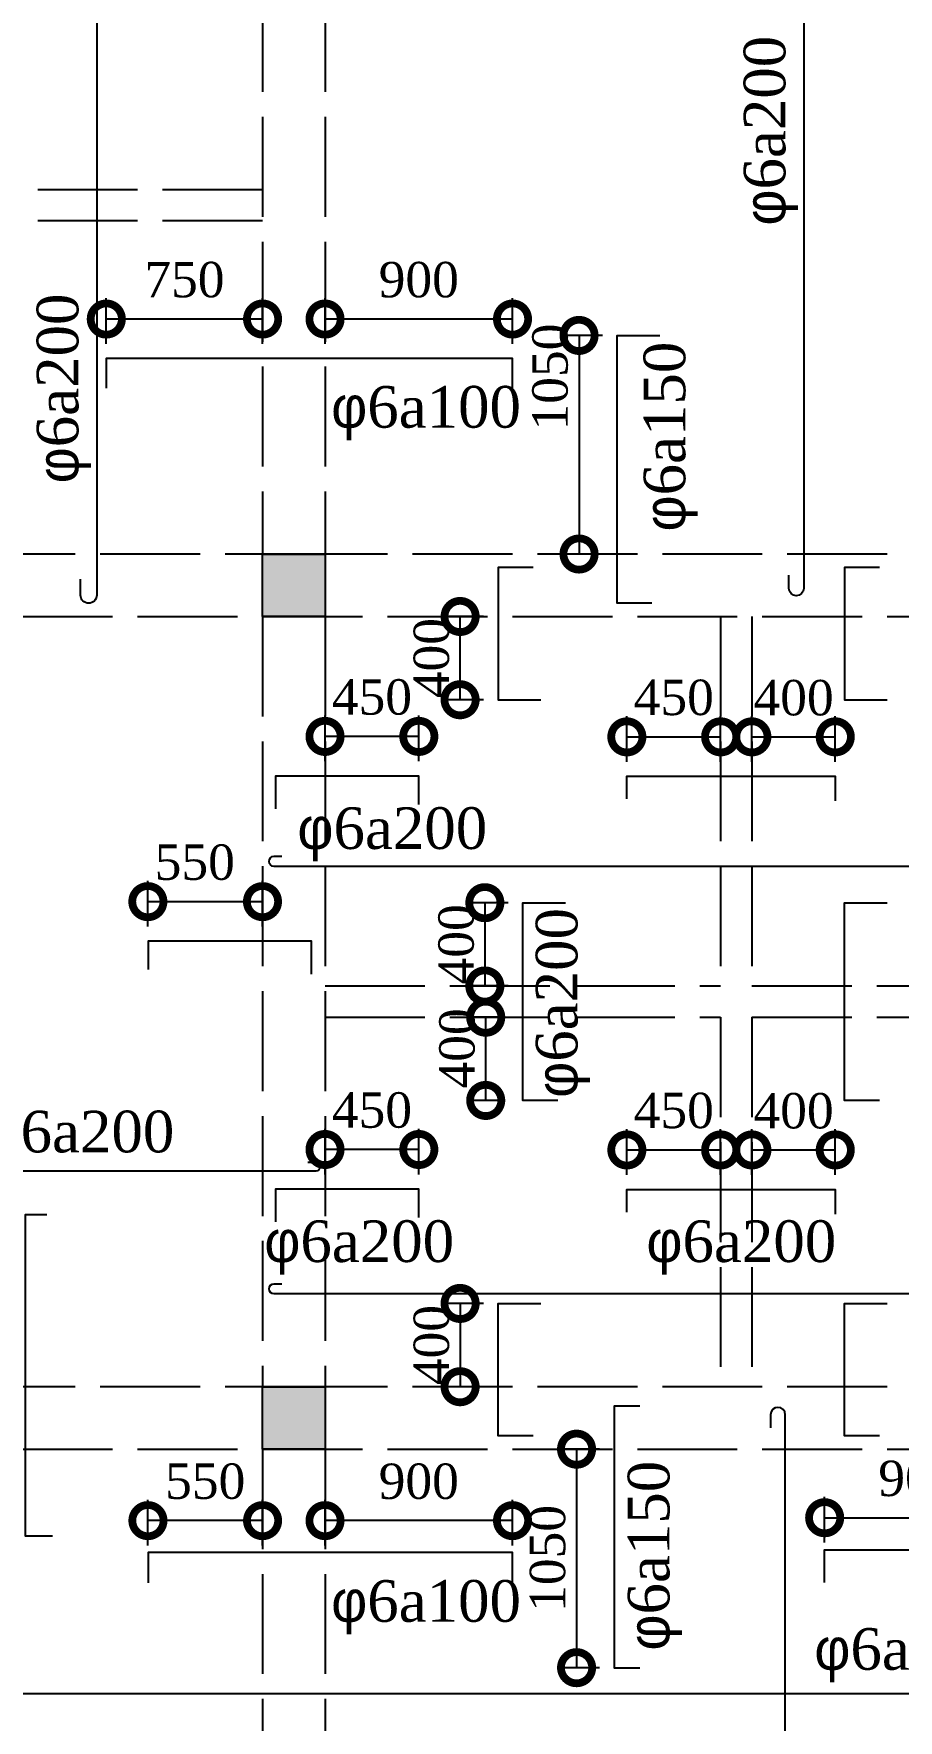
# Model space of a CAD drawing. Extents: x -105064 to -20964, y -943 to 58457.
# Drawn here: x -46295 to -42143, y 37930 to 46032 of the extents above; entities that cross this region are included whole.
import ezdxf

# ---------------------------------------------------------------- set-up
doc = ezdxf.new("R2010")
doc.units = 0
doc.header["$LTSCALE"] = 40
doc.linetypes.add('ACAD_ISO02W100', pattern=[15, 12, -3])
doc.layers.get('0').update_dxf_attribs({"linetype": 'CONTINUOUS'})
doc.layers.get('DEFPOINTS').update_dxf_attribs({"linetype": 'CONTINUOUS'})
for name, color, linetype in [('COT', 3, 'CONTINUOUS'), ('KTHUOT', 6, 'CONTINUOUS'), ('MANH', 2, 'CONTINUOUS'), ('TEXT', 7, 'CONTINUOUS'), ('THEP', 1, 'CONTINUOUS')]:
    doc.layers.add(name, color=color, linetype=linetype)
doc.styles.add('VNI-HELVE', font='')
doc.styles.add('VNI-TIMES', font='')
doc.styles.get('VNI-HELVE').set_extended_font_data('VNI-Helve')
doc.styles.get('VNI-TIMES').set_extended_font_data('VNI-Times')
doc.dimstyles.new('D1', dxfattribs={"dimscale": 0, "dimtxt": 300, "dimasz": 250, "dimexe": 250, "dimexo": 0, "dimgap": 160, "dimtad": 1, "dimdec": 0, "dimdsep": 46, "dimtxsty": 'VNI-HELVE', "dimblk1": 'ARCHTICK', "dimblk2": 'ARCHTICK', "dimsah": 1, "dimcen": 2.5, "dimclrd": 6, "dimclre": 6, "dimclrt": 6, "dimadec": 0, "dimazin": 0, "dimtfac": 1, "dimtdec": 0, "dimtmove": 0, "dimatfit": 3, "dimldrblk": 'ARCHTICK', "dimfxl": 1, "dimtolj": 1, "dimtzin": 0, "dimarcsym": 0})

# ---------------------------------------------------------------- blocks, each defined once
blk = doc.blocks.new('_DotSmall')
at = {"color": 0, "linetype": 'ByBlock', "const_width": 0.5}
blk.add_lwpolyline([(-0.0625, 0, 1), (0.0625, 0, 1)], format="xyb", close=True, dxfattribs=at)
blk = doc.blocks.new('*D127')
at = {"layer": 'DEFPOINTS', "color": 0, "linetype": 'Continuous', "transparency": 16777216}
for p in [(-45946.3, 44661.2), (-45946.3, 44471.6), (-45195.8, 44471.6)]:
    blk.add_point(p, dxfattribs=at)
at = {"layer": 'KTHUOT', "color": 9, "linetype": 'Continuous', "lineweight": -2, "transparency": 16777216}
for p, q in [((-45946.3, 44541.6), (-45946.3, 44761.2)), ((-45195.8, 44541.6), (-45195.8, 44761.2)), ((-45195.8, 44661.2), (-45946.3, 44661.2))]:
    blk.add_line(p, q, dxfattribs=at)
at = {"layer": 'KTHUOT', "color": 9, "linetype": 'Continuous', "lineweight": -2, "transparency": 16777216, "xscale": 300, "yscale": 300, "zscale": 300, "rotation": 180}
blk.add_blockref('_DotSmall', (-45946.3, 44661.2), dxfattribs=at)
at = {"layer": 'KTHUOT', "color": 9, "linetype": 'Continuous', "lineweight": -2, "transparency": 16777216, "xscale": 300, "yscale": 300, "zscale": 300}
blk.add_blockref('_DotSmall', (-45195.8, 44661.2), dxfattribs=at)
at = {"layer": 'KTHUOT', "color": 7, "linetype": 'Continuous', "transparency": 16777216, "insert": (-45571.1, 44849.6), "char_height": 170, "attachment_point": 5, "style": 'VNI-TIMES'}
blk.add_mtext('\\A1;750', dxfattribs=at)
blk = doc.blocks.new('_ARCHTICK')
at = {"color": 0, "linetype": 'ByBlock', "const_width": 0.15}
blk.add_lwpolyline([(-0.5, -0.5), (0.5, 0.5)], dxfattribs=at)
blk = doc.blocks.new('*D126')
at = {"layer": 'DEFPOINTS', "color": 0, "linetype": 'Continuous', "transparency": 16777216}
for p in [(-44895.8, 44661.2), (-44895.8, 44471.6), (-43995.4, 44471.6)]:
    blk.add_point(p, dxfattribs=at)
at = {"layer": 'KTHUOT', "color": 9, "linetype": 'Continuous', "lineweight": -2, "transparency": 16777216}
for p, q in [((-44895.8, 44541.6), (-44895.8, 44761.2)), ((-43995.4, 44541.6), (-43995.4, 44761.2)), ((-43995.4, 44661.2), (-44895.8, 44661.2))]:
    blk.add_line(p, q, dxfattribs=at)
at = {"layer": 'KTHUOT', "color": 9, "linetype": 'Continuous', "lineweight": -2, "transparency": 16777216, "xscale": 300, "yscale": 300, "zscale": 300, "rotation": 180}
blk.add_blockref('_DotSmall', (-44895.8, 44661.2), dxfattribs=at)
at = {"layer": 'KTHUOT', "color": 9, "linetype": 'Continuous', "lineweight": -2, "transparency": 16777216, "xscale": 300, "yscale": 300, "zscale": 300}
blk.add_blockref('_DotSmall', (-43995.4, 44661.2), dxfattribs=at)
at = {"layer": 'KTHUOT', "color": 7, "linetype": 'Continuous', "transparency": 16777216, "insert": (-44445.6, 44849.3), "char_height": 170, "attachment_point": 5, "style": 'VNI-TIMES'}
blk.add_mtext('\\A1;900', dxfattribs=at)
blk = doc.blocks.new('*D169')
at = {"layer": 'DEFPOINTS', "color": 0, "linetype": 'Continuous', "transparency": 16777216}
for p in [(-42445.4, 40669.8), (-42845.8, 40480.1), (-42445.4, 40480.1)]:
    blk.add_point(p, dxfattribs=at)
at = {"layer": 'KTHUOT', "color": 9, "linetype": 'Continuous', "lineweight": -2, "transparency": 16777216}
for p, q in [((-42845.8, 40550.1), (-42845.8, 40769.8)), ((-42445.4, 40550.1), (-42445.4, 40769.8)), ((-42845.8, 40669.8), (-42445.4, 40669.8))]:
    blk.add_line(p, q, dxfattribs=at)
at = {"layer": 'KTHUOT', "color": 9, "linetype": 'Continuous', "lineweight": -2, "transparency": 16777216, "xscale": 300, "yscale": 300, "zscale": 300, "rotation": 180}
blk.add_blockref('_DotSmall', (-42845.8, 40669.8), dxfattribs=at)
at = {"layer": 'KTHUOT', "color": 9, "linetype": 'Continuous', "lineweight": -2, "transparency": 16777216, "xscale": 300, "yscale": 300, "zscale": 300}
blk.add_blockref('_DotSmall', (-42445.4, 40669.8), dxfattribs=at)
at = {"layer": 'KTHUOT', "color": 7, "linetype": 'Continuous', "transparency": 16777216, "insert": (-42645.6, 40856.8), "char_height": 170, "attachment_point": 5, "style": 'VNI-TIMES'}
blk.add_mtext('\\A1;400', dxfattribs=at)
blk = doc.blocks.new('*D170')
at = {"layer": 'DEFPOINTS', "color": 0, "linetype": 'Continuous', "transparency": 16777216}
for p in [(-42995.8, 40669.8), (-43446.3, 40480.1), (-42995.8, 40480.1)]:
    blk.add_point(p, dxfattribs=at)
at = {"layer": 'KTHUOT', "color": 9, "linetype": 'Continuous', "lineweight": -2, "transparency": 16777216}
for p, q in [((-43446.3, 40550.1), (-43446.3, 40769.8)), ((-42995.8, 40550.1), (-42995.8, 40769.8)), ((-43446.3, 40669.8), (-42995.8, 40669.8))]:
    blk.add_line(p, q, dxfattribs=at)
at = {"layer": 'KTHUOT', "color": 9, "linetype": 'Continuous', "lineweight": -2, "transparency": 16777216, "xscale": 300, "yscale": 300, "zscale": 300, "rotation": 180}
blk.add_blockref('_DotSmall', (-43446.3, 40669.8), dxfattribs=at)
at = {"layer": 'KTHUOT', "color": 9, "linetype": 'Continuous', "lineweight": -2, "transparency": 16777216, "xscale": 300, "yscale": 300, "zscale": 300}
blk.add_blockref('_DotSmall', (-42995.8, 40669.8), dxfattribs=at)
at = {"layer": 'KTHUOT', "color": 7, "linetype": 'Continuous', "transparency": 16777216, "insert": (-43221.1, 40858.2), "char_height": 170, "attachment_point": 5, "style": 'VNI-TIMES'}
blk.add_mtext('\\A1;450', dxfattribs=at)
blk = doc.blocks.new('*D168')
at = {"layer": 'DEFPOINTS', "color": 0, "linetype": 'Continuous', "transparency": 16777216}
for p in [(-44895.8, 40671.9), (-44895.8, 40482.3), (-44445.4, 40482.3)]:
    blk.add_point(p, dxfattribs=at)
at = {"layer": 'KTHUOT', "color": 9, "linetype": 'Continuous', "lineweight": -2, "transparency": 16777216}
for p, q in [((-44895.8, 40552.3), (-44895.8, 40771.9)), ((-44445.4, 40552.3), (-44445.4, 40771.9)), ((-44445.4, 40671.9), (-44895.8, 40671.9))]:
    blk.add_line(p, q, dxfattribs=at)
at = {"layer": 'KTHUOT', "color": 9, "linetype": 'Continuous', "lineweight": -2, "transparency": 16777216, "xscale": 300, "yscale": 300, "zscale": 300, "rotation": 180}
blk.add_blockref('_DotSmall', (-44895.8, 40671.9), dxfattribs=at)
at = {"layer": 'KTHUOT', "color": 9, "linetype": 'Continuous', "lineweight": -2, "transparency": 16777216, "xscale": 300, "yscale": 300, "zscale": 300}
blk.add_blockref('_DotSmall', (-44445.4, 40671.9), dxfattribs=at)
at = {"layer": 'KTHUOT', "color": 7, "linetype": 'Continuous', "transparency": 16777216, "insert": (-44670.6, 40860.3), "char_height": 170, "attachment_point": 5, "style": 'VNI-TIMES'}
blk.add_mtext('\\A1;450', dxfattribs=at)
blk = doc.blocks.new('*D160')
at = {"layer": 'DEFPOINTS', "color": 0, "linetype": 'Continuous', "transparency": 16777216}
for p in [(-44895.8, 42656.2), (-44895.8, 42466.6), (-44445.4, 42466.6)]:
    blk.add_point(p, dxfattribs=at)
at = {"layer": 'KTHUOT', "color": 9, "linetype": 'Continuous', "lineweight": -2, "transparency": 16777216}
for p, q in [((-44895.8, 42536.6), (-44895.8, 42756.2)), ((-44445.4, 42536.6), (-44445.4, 42756.2)), ((-44445.4, 42656.2), (-44895.8, 42656.2))]:
    blk.add_line(p, q, dxfattribs=at)
at = {"layer": 'KTHUOT', "color": 9, "linetype": 'Continuous', "lineweight": -2, "transparency": 16777216, "xscale": 300, "yscale": 300, "zscale": 300, "rotation": 180}
blk.add_blockref('_DotSmall', (-44895.8, 42656.2), dxfattribs=at)
at = {"layer": 'KTHUOT', "color": 9, "linetype": 'Continuous', "lineweight": -2, "transparency": 16777216, "xscale": 300, "yscale": 300, "zscale": 300}
blk.add_blockref('_DotSmall', (-44445.4, 42656.2), dxfattribs=at)
at = {"layer": 'KTHUOT', "color": 7, "linetype": 'Continuous', "transparency": 16777216, "insert": (-44670.6, 42844.6), "char_height": 170, "attachment_point": 5, "style": 'VNI-TIMES'}
blk.add_mtext('\\A1;450', dxfattribs=at)
blk = doc.blocks.new('*D161')
at = {"layer": 'DEFPOINTS', "color": 0, "linetype": 'Continuous', "transparency": 16777216}
for p in [(-42445.4, 42654.1), (-42845.8, 42464.5), (-42445.4, 42464.5)]:
    blk.add_point(p, dxfattribs=at)
at = {"layer": 'KTHUOT', "color": 9, "linetype": 'Continuous', "lineweight": -2, "transparency": 16777216}
for p, q in [((-42845.8, 42534.5), (-42845.8, 42754.1)), ((-42445.4, 42534.5), (-42445.4, 42754.1)), ((-42845.8, 42654.1), (-42445.4, 42654.1))]:
    blk.add_line(p, q, dxfattribs=at)
at = {"layer": 'KTHUOT', "color": 9, "linetype": 'Continuous', "lineweight": -2, "transparency": 16777216, "xscale": 300, "yscale": 300, "zscale": 300, "rotation": 180}
blk.add_blockref('_DotSmall', (-42845.8, 42654.1), dxfattribs=at)
at = {"layer": 'KTHUOT', "color": 9, "linetype": 'Continuous', "lineweight": -2, "transparency": 16777216, "xscale": 300, "yscale": 300, "zscale": 300}
blk.add_blockref('_DotSmall', (-42445.4, 42654.1), dxfattribs=at)
at = {"layer": 'KTHUOT', "color": 7, "linetype": 'Continuous', "transparency": 16777216, "insert": (-42645.6, 42841.1), "char_height": 170, "attachment_point": 5, "style": 'VNI-TIMES'}
blk.add_mtext('\\A1;400', dxfattribs=at)
blk = doc.blocks.new('*D162')
at = {"layer": 'DEFPOINTS', "color": 0, "linetype": 'Continuous', "transparency": 16777216}
for p in [(-42995.8, 42654.1), (-43446.3, 42464.5), (-42995.8, 42464.5)]:
    blk.add_point(p, dxfattribs=at)
at = {"layer": 'KTHUOT', "color": 9, "linetype": 'Continuous', "lineweight": -2, "transparency": 16777216}
for p, q in [((-43446.3, 42534.5), (-43446.3, 42754.1)), ((-42995.8, 42534.5), (-42995.8, 42754.1)), ((-43446.3, 42654.1), (-42995.8, 42654.1))]:
    blk.add_line(p, q, dxfattribs=at)
at = {"layer": 'KTHUOT', "color": 9, "linetype": 'Continuous', "lineweight": -2, "transparency": 16777216, "xscale": 300, "yscale": 300, "zscale": 300, "rotation": 180}
blk.add_blockref('_DotSmall', (-43446.3, 42654.1), dxfattribs=at)
at = {"layer": 'KTHUOT', "color": 9, "linetype": 'Continuous', "lineweight": -2, "transparency": 16777216, "xscale": 300, "yscale": 300, "zscale": 300}
blk.add_blockref('_DotSmall', (-42995.8, 42654.1), dxfattribs=at)
at = {"layer": 'KTHUOT', "color": 7, "linetype": 'Continuous', "transparency": 16777216, "insert": (-43221.1, 42842.5), "char_height": 170, "attachment_point": 5, "style": 'VNI-TIMES'}
blk.add_mtext('\\A1;450', dxfattribs=at)
blk = doc.blocks.new('*D177')
at = {"layer": 'DEFPOINTS', "color": 0, "linetype": 'Continuous', "transparency": 16777216}
for p in [(-45196.2, 41862.6), (-45746.7, 41673), (-45196.2, 41673)]:
    blk.add_point(p, dxfattribs=at)
at = {"layer": 'KTHUOT', "color": 9, "linetype": 'Continuous', "lineweight": -2, "transparency": 16777216}
for p, q in [((-45746.7, 41743), (-45746.7, 41962.6)), ((-45196.2, 41743), (-45196.2, 41962.6)), ((-45746.7, 41862.6), (-45196.2, 41862.6))]:
    blk.add_line(p, q, dxfattribs=at)
at = {"layer": 'KTHUOT', "color": 9, "linetype": 'Continuous', "lineweight": -2, "transparency": 16777216, "xscale": 300, "yscale": 300, "zscale": 300, "rotation": 180}
blk.add_blockref('_DotSmall', (-45746.7, 41862.6), dxfattribs=at)
at = {"layer": 'KTHUOT', "color": 9, "linetype": 'Continuous', "lineweight": -2, "transparency": 16777216, "xscale": 300, "yscale": 300, "zscale": 300}
blk.add_blockref('_DotSmall', (-45196.2, 41862.6), dxfattribs=at)
at = {"layer": 'KTHUOT', "color": 7, "linetype": 'Continuous', "transparency": 16777216, "insert": (-45521.4, 42051), "char_height": 170, "attachment_point": 5, "style": 'VNI-TIMES'}
blk.add_mtext('\\A1;550', dxfattribs=at)
blk = doc.blocks.new('*D237')
at = {"layer": 'DEFPOINTS', "color": 0, "linetype": 'Continuous', "transparency": 16777216}
for p in [(-41595.8, 38903.1), (-42496.3, 38713.5), (-41595.8, 38713.5)]:
    blk.add_point(p, dxfattribs=at)
at = {"layer": 'KTHUOT', "color": 9, "linetype": 'Continuous', "lineweight": -2, "transparency": 16777216}
for p, q in [((-42496.3, 38783.5), (-42496.3, 39003.1)), ((-41595.8, 38783.5), (-41595.8, 39003.1)), ((-42496.3, 38903.1), (-41595.8, 38903.1))]:
    blk.add_line(p, q, dxfattribs=at)
at = {"layer": 'KTHUOT', "color": 9, "linetype": 'Continuous', "lineweight": -2, "transparency": 16777216, "xscale": 300, "yscale": 300, "zscale": 300, "rotation": 180}
blk.add_blockref('_DotSmall', (-42496.3, 38903.1), dxfattribs=at)
at = {"layer": 'KTHUOT', "color": 9, "linetype": 'Continuous', "lineweight": -2, "transparency": 16777216, "xscale": 300, "yscale": 300, "zscale": 300}
blk.add_blockref('_DotSmall', (-41595.8, 38903.1), dxfattribs=at)
at = {"layer": 'KTHUOT', "color": 7, "linetype": 'Continuous', "transparency": 16777216, "insert": (-42046.1, 39091.1), "char_height": 170, "attachment_point": 5, "style": 'VNI-TIMES'}
blk.add_mtext('\\A1;900', dxfattribs=at)
blk = doc.blocks.new('*D275')
at = {"layer": 'DEFPOINTS', "color": 0, "linetype": 'Continuous', "transparency": 16777216}
for p in [(-45746.3, 38889.1), (-45746.3, 38699.5), (-45195.8, 38699.5)]:
    blk.add_point(p, dxfattribs=at)
at = {"layer": 'KTHUOT', "color": 9, "linetype": 'Continuous', "lineweight": -2, "transparency": 16777216}
for p, q in [((-45746.3, 38769.5), (-45746.3, 38989.1)), ((-45195.8, 38769.5), (-45195.8, 38989.1)), ((-45195.8, 38889.1), (-45746.3, 38889.1))]:
    blk.add_line(p, q, dxfattribs=at)
at = {"layer": 'KTHUOT', "color": 9, "linetype": 'Continuous', "lineweight": -2, "transparency": 16777216, "xscale": 300, "yscale": 300, "zscale": 300, "rotation": 180}
blk.add_blockref('_DotSmall', (-45746.3, 38889.1), dxfattribs=at)
at = {"layer": 'KTHUOT', "color": 9, "linetype": 'Continuous', "lineweight": -2, "transparency": 16777216, "xscale": 300, "yscale": 300, "zscale": 300}
blk.add_blockref('_DotSmall', (-45195.8, 38889.1), dxfattribs=at)
at = {"layer": 'KTHUOT', "color": 7, "linetype": 'Continuous', "transparency": 16777216, "insert": (-45471.1, 39077.5), "char_height": 170, "attachment_point": 5, "style": 'VNI-TIMES'}
blk.add_mtext('\\A1;550', dxfattribs=at)
blk = doc.blocks.new('*D276')
at = {"layer": 'DEFPOINTS', "color": 0, "linetype": 'Continuous', "transparency": 16777216}
for p in [(-44895.8, 38889.1), (-44895.8, 38699.5), (-43995.4, 38699.5)]:
    blk.add_point(p, dxfattribs=at)
at = {"layer": 'KTHUOT', "color": 9, "linetype": 'Continuous', "lineweight": -2, "transparency": 16777216}
for p, q in [((-44895.8, 38769.5), (-44895.8, 38989.1)), ((-43995.4, 38769.5), (-43995.4, 38989.1)), ((-43995.4, 38889.1), (-44895.8, 38889.1))]:
    blk.add_line(p, q, dxfattribs=at)
at = {"layer": 'KTHUOT', "color": 9, "linetype": 'Continuous', "lineweight": -2, "transparency": 16777216, "xscale": 300, "yscale": 300, "zscale": 300, "rotation": 180}
blk.add_blockref('_DotSmall', (-44895.8, 38889.1), dxfattribs=at)
at = {"layer": 'KTHUOT', "color": 9, "linetype": 'Continuous', "lineweight": -2, "transparency": 16777216, "xscale": 300, "yscale": 300, "zscale": 300}
blk.add_blockref('_DotSmall', (-43995.4, 38889.1), dxfattribs=at)
at = {"layer": 'KTHUOT', "color": 7, "linetype": 'Continuous', "transparency": 16777216, "insert": (-44445.6, 39077.2), "char_height": 170, "attachment_point": 5, "style": 'VNI-TIMES'}
blk.add_mtext('\\A1;900', dxfattribs=at)
blk = doc.blocks.new('*D352')
at = {"layer": 'DEFPOINTS', "color": 0, "linetype": 'Continuous', "transparency": 16777216}
for p in [(-43493.5, 44582.5), (-43675.9, 43532.4), (-43493.5, 43532.4)]:
    blk.add_point(p, dxfattribs=at)
at = {"layer": 'KTHUOT', "color": 9, "linetype": 'Continuous', "lineweight": -2, "transparency": 16777216}
for p, q in [((-43563.5, 44582.5), (-43745.9, 44582.5)), ((-43675.9, 44582.5), (-43675.9, 43532.4)), ((-43563.5, 43532.4), (-43745.9, 43532.4))]:
    blk.add_line(p, q, dxfattribs=at)
at = {"layer": 'KTHUOT', "color": 9, "linetype": 'Continuous', "lineweight": -2, "transparency": 16777216, "xscale": 300, "yscale": 300, "zscale": 300}
for p, rotation in [((-43675.9, 44582.5), 90), ((-43675.9, 43532.4), 270)]:
    blk.add_blockref('_DotSmall', p, dxfattribs=dict(at, rotation=rotation))
at = {"layer": 'KTHUOT', "color": 7, "linetype": 'Continuous', "transparency": 16777216, "insert": (-43814.3, 44382.5), "char_height": 170, "attachment_point": 5, "rotation": 90, "style": 'VNI-TIMES'}
blk.add_mtext('\\A1;1050', dxfattribs=at)
blk = doc.blocks.new('*D376')
at = {"layer": 'DEFPOINTS', "color": 0, "linetype": 'Continuous', "transparency": 16777216}
for p in [(-43945.8, 41857.5), (-44128.3, 41457.4), (-43945.8, 41457.4)]:
    blk.add_point(p, dxfattribs=at)
at = {"layer": 'KTHUOT', "color": 9, "linetype": 'Continuous', "lineweight": -2, "transparency": 16777216}
for p, q in [((-44015.8, 41857.5), (-44198.3, 41857.5)), ((-44128.3, 41857.5), (-44128.3, 41457.4)), ((-44015.8, 41457.4), (-44198.3, 41457.4))]:
    blk.add_line(p, q, dxfattribs=at)
at = {"layer": 'KTHUOT', "color": 9, "linetype": 'Continuous', "lineweight": -2, "transparency": 16777216, "xscale": 300, "yscale": 300, "zscale": 300}
for p, rotation in [((-44128.3, 41857.5), 90), ((-44128.3, 41457.4), 270)]:
    blk.add_blockref('_DotSmall', p, dxfattribs=dict(at, rotation=rotation))
at = {"layer": 'KTHUOT', "color": 7, "linetype": 'Continuous', "transparency": 16777216, "insert": (-44265.3, 41657.5), "char_height": 170, "attachment_point": 5, "rotation": 90, "style": 'VNI-TIMES'}
blk.add_mtext('\\A1;400', dxfattribs=at)
blk = doc.blocks.new('*D377')
at = {"layer": 'DEFPOINTS', "color": 0, "linetype": 'Continuous', "transparency": 16777216}
for p in [(-44124.1, 41307.4), (-43991.2, 41307.4), (-43991.2, 40907.5)]:
    blk.add_point(p, dxfattribs=at)
at = {"layer": 'KTHUOT', "color": 9, "linetype": 'Continuous', "lineweight": -2, "transparency": 16777216}
for p, q in [((-44061.2, 41307.4), (-44194.1, 41307.4)), ((-44124.1, 40907.5), (-44124.1, 41307.4)), ((-44061.2, 40907.5), (-44194.1, 40907.5))]:
    blk.add_line(p, q, dxfattribs=at)
at = {"layer": 'KTHUOT', "color": 9, "linetype": 'Continuous', "lineweight": -2, "transparency": 16777216, "xscale": 300, "yscale": 300, "zscale": 300}
for p, rotation in [((-44124.1, 41307.4), 90), ((-44124.1, 40907.5), 270)]:
    blk.add_blockref('_DotSmall', p, dxfattribs=dict(at, rotation=rotation))
at = {"layer": 'KTHUOT', "color": 7, "linetype": 'Continuous', "transparency": 16777216, "insert": (-44261.1, 41157.5), "char_height": 170, "attachment_point": 5, "rotation": 90, "style": 'VNI-TIMES'}
blk.add_mtext('\\A1;400', dxfattribs=at)
blk = doc.blocks.new('*D385')
at = {"layer": 'DEFPOINTS', "color": 0, "linetype": 'Continuous', "transparency": 16777216}
for p in [(-44247.1, 43232.4), (-44064.7, 43232.4), (-44064.7, 42832.4)]:
    blk.add_point(p, dxfattribs=at)
at = {"layer": 'KTHUOT', "color": 9, "linetype": 'Continuous', "lineweight": -2, "transparency": 16777216}
for p, q in [((-44134.7, 43232.4), (-44317.1, 43232.4)), ((-44247.1, 42832.4), (-44247.1, 43232.4)), ((-44134.7, 42832.4), (-44317.1, 42832.4))]:
    blk.add_line(p, q, dxfattribs=at)
at = {"layer": 'KTHUOT', "color": 9, "linetype": 'Continuous', "lineweight": -2, "transparency": 16777216, "xscale": 300, "yscale": 300, "zscale": 300}
for p, rotation in [((-44247.1, 43232.4), 90), ((-44247.1, 42832.4), 270)]:
    blk.add_blockref('_DotSmall', p, dxfattribs=dict(at, rotation=rotation))
at = {"layer": 'KTHUOT', "color": 7, "linetype": 'Continuous', "transparency": 16777216, "insert": (-44384.2, 43032.4), "char_height": 170, "attachment_point": 5, "rotation": 90, "style": 'VNI-TIMES'}
blk.add_mtext('\\A1;400', dxfattribs=at)
blk = doc.blocks.new('*D387')
at = {"layer": 'DEFPOINTS', "color": 0, "linetype": 'Continuous', "transparency": 16777216}
for p in [(-44064.7, 39932.5), (-44247.1, 39532.4), (-44064.7, 39532.4)]:
    blk.add_point(p, dxfattribs=at)
at = {"layer": 'KTHUOT', "color": 9, "linetype": 'Continuous', "lineweight": -2, "transparency": 16777216}
for p, q in [((-44134.7, 39932.5), (-44317.1, 39932.5)), ((-44247.1, 39932.5), (-44247.1, 39532.4)), ((-44134.7, 39532.4), (-44317.1, 39532.4))]:
    blk.add_line(p, q, dxfattribs=at)
at = {"layer": 'KTHUOT', "color": 9, "linetype": 'Continuous', "lineweight": -2, "transparency": 16777216, "xscale": 300, "yscale": 300, "zscale": 300}
for p, rotation in [((-44247.1, 39932.5), 90), ((-44247.1, 39532.4), 270)]:
    blk.add_blockref('_DotSmall', p, dxfattribs=dict(at, rotation=rotation))
at = {"layer": 'KTHUOT', "color": 7, "linetype": 'Continuous', "transparency": 16777216, "insert": (-44384.2, 39732.5), "char_height": 170, "attachment_point": 5, "rotation": 90, "style": 'VNI-TIMES'}
blk.add_mtext('\\A1;400', dxfattribs=at)
blk = doc.blocks.new('*D421')
at = {"layer": 'DEFPOINTS', "color": 0, "linetype": 'Continuous', "transparency": 16777216}
for p in [(-43507.9, 39232.4), (-43687.8, 38182.7), (-43507.9, 38182.7)]:
    blk.add_point(p, dxfattribs=at)
at = {"layer": 'KTHUOT', "color": 9, "linetype": 'Continuous', "lineweight": -2, "transparency": 16777216}
for p, q in [((-43577.9, 39232.4), (-43757.8, 39232.4)), ((-43687.8, 39232.4), (-43687.8, 38182.7)), ((-43577.9, 38182.7), (-43757.8, 38182.7))]:
    blk.add_line(p, q, dxfattribs=at)
at = {"layer": 'KTHUOT', "color": 9, "linetype": 'Continuous', "lineweight": -2, "transparency": 16777216, "xscale": 300, "yscale": 300, "zscale": 300}
for p, rotation in [((-43687.8, 39232.4), 90), ((-43687.8, 38182.7), 270)]:
    blk.add_blockref('_DotSmall', p, dxfattribs=dict(at, rotation=rotation))
at = {"layer": 'KTHUOT', "color": 7, "linetype": 'Continuous', "transparency": 16777216, "insert": (-43826.2, 38707.6), "char_height": 170, "attachment_point": 5, "rotation": 90, "style": 'VNI-TIMES'}
blk.add_mtext('\\A1;1050', dxfattribs=at)

msp = doc.modelspace()

# ---------------------------------------------------------------- linework, layer by layer
at = {"layer": 'COT'}
for points in [[(-44895.8, 43232.4), (-45195.8, 43232.4), (-45195.8, 43532.4), (-44895.8, 43532.4)], [(-44895.8, 39232.4), (-45195.8, 39232.4), (-45195.8, 39532.4), (-44895.8, 39532.4)]]:
    msp.add_lwpolyline(points, close=True, dxfattribs=at)
for points in [[(-44895.8, 43232.4), (-45195.8, 43232.4), (-44895.8, 43532.4), (-45195.8, 43532.4)], [(-44895.8, 39232.4), (-45195.8, 39232.4), (-44895.8, 39532.4), (-45195.8, 39532.4)]]:
    msp.add_solid(points, dxfattribs=at)
at = {"layer": 'MANH', "linetype": 'ACAD_ISO02W100'}
for p, q in [((-45195.8, 47432.4), (-45195.8, 43532.4)), ((-44895.8, 47432.4), (-44895.8, 43532.4)), ((-45195.8, 45282.4), (-47970.8, 45282.4)), ((-45195.8, 45132.4), (-47970.8, 45132.4)), ((-44895.8, 43532.4), (-47895.8, 43532.4)), ((-41595.8, 43532.4), (-44895.8, 43532.4)), ((-48195.8, 43232.4), (-45195.8, 43232.4)), ((-45195.8, 43232.4), (-45195.8, 39532.4)), ((-45195.8, 43232.4), (-41595.8, 43232.4)), ((-44895.8, 43232.4), (-44895.8, 39532.4)), ((-42995.8, 43232.4), (-42995.8, 41457.4)), ((-42845.8, 43232.4), (-42845.8, 41457.4)), ((-44895.8, 41457.4), (-42995.8, 41457.4)), ((-42845.8, 41457.4), (-41595.8, 41457.4)), ((-44895.8, 41307.4), (-42995.8, 41307.4)), ((-42995.8, 41307.4), (-42995.8, 39532.4)), ((-42845.8, 41307.4), (-42845.8, 39532.4)), ((-42845.8, 41307.4), (-41595.8, 41307.4)), ((-44895.8, 39532.4), (-47895.8, 39532.4)), ((-41595.8, 39532.4), (-44895.8, 39532.4)), ((-48195.8, 39232.4), (-45195.8, 39232.4)), ((-45195.8, 39232.4), (-45195.8, 35332.4)), ((-45195.8, 39232.4), (-41595.8, 39232.4)), ((-44895.8, 39232.4), (-44895.8, 35332.4))]:
    msp.add_line(p, q, dxfattribs=at)
at = {"layer": 'THEP'}
for points in [[(-45992.4, 51632.4), (-45992.4, 43334.7, -1), (-46069.6, 43334.7), (-46069.6, 43411.5)], [(-42597, 51632.4), (-42597, 43367.3, -1), (-42668.1, 43367.3), (-42668.1, 43430.5)], [(-37778.3, 42074.9), (-37741.1, 42074.9, -1), (-37741.1, 42031.6), (-45140.4, 42031.6, -1), (-45140.4, 42080.5), (-45103.3, 42080.5)], [(-44977.7, 40610.6), (-44940.6, 40610.6, -1), (-44940.6, 40567.3), (-47290.4, 40567.3, -1), (-47290.4, 40616.2), (-47253.3, 40616.2)], [(-37778.3, 40021.2), (-37741.1, 40021.2, -1), (-37741.1, 39977.9), (-45140.4, 39977.9, -1), (-45140.4, 40026.8), (-45103.3, 40026.8)], [(-42685.4, 31132.4), (-42685.4, 39397.5, 1), (-42756.5, 39397.5), (-42756.5, 39334.4)], [(-37833.7, 38133), (-37768.3, 38133, -1.153164), (-37779.2, 38056.8), (-47290.3, 38056.8, -1), (-47290.3, 38111.2), (-47246.7, 38111.2)]]:
    msp.add_lwpolyline(points, format="xyb", dxfattribs=at)
for points in [[(-43325.7, 43296.9), (-43493.5, 43296.9), (-43493.5, 44582.5), (-43288.6, 44582.5)], [(-43995.4, 44302.7), (-43995.4, 44471.6), (-45946.3, 44471.6), (-45946.3, 44328.6)], [(-43896.9, 43468), (-44064.7, 43468), (-44064.7, 42832.4), (-43859.8, 42832.4)], [(-42233.7, 43468), (-42401.6, 43468), (-42401.6, 42832.4), (-42196.7, 42832.4)], [(-45131.4, 42308.4), (-45131.4, 42466.6), (-44446.4, 42466.6), (-44446.4, 42329.5)], [(-43446.7, 42355.7), (-43446.7, 42464.5), (-42445.4, 42464.5), (-42445.4, 42346)], [(-43778, 40907.4), (-43945.8, 40907.4), (-43945.8, 41857.5), (-43740.9, 41857.5)], [(-42232.7, 40907.4), (-42400.6, 40907.4), (-42400.6, 41857.5), (-42195.7, 41857.5)], [(-44960.6, 41514.8), (-44960.6, 41673), (-45745.6, 41673), (-45745.6, 41535.9)], [(-45131.4, 40324.1), (-45131.4, 40482.3), (-44446.4, 40482.3), (-44446.4, 40345.2)], [(-43446.7, 40371.4), (-43446.7, 40480.1), (-42445.4, 40480.1), (-42445.4, 40361.6)], [(-46231.1, 40358), (-46335.9, 40358), (-46335.9, 38816), (-46203.9, 38816)], [(-43896.9, 39296.9), (-44064.7, 39296.9), (-44064.7, 39932.5), (-43859.8, 39932.5)], [(-42233.7, 39296.9), (-42401.6, 39296.9), (-42401.6, 39932.5), (-42196.7, 39932.5)], [(-43384.4, 39438.3), (-43507.9, 39438.3), (-43507.9, 38182.7), (-43384.4, 38182.7)], [(-43995.1, 38578.6), (-43995.1, 38735.5), (-45745.6, 38735.5), (-45745.6, 38590.7)], [(-42496.5, 38592.6), (-42496.5, 38749.5), (-40396.1, 38749.5), (-40396.1, 38604.7)]]:
    msp.add_lwpolyline(points, dxfattribs=at)

# ---------------------------------------------------------------- texts
at = {"layer": 'TEXT', "char_height": 200, "width": 982.857, "attachment_point": 1, "rotation": 90, "style": 'VNI-TIMES'}
for s, insert in [('{\\fSymbol|b0|i0|c2|p16;f}6a200', (-42885, 45110.1)), ('{\\fSymbol|b0|i0|c2|p16;f}6a200', (-46280.4, 43871.8)), ('{\\fSymbol|b0|i0|c2|p16;f}6a150', (-43365.8, 43640.6)), ('{\\fSymbol|b0|i0|c2|p16;f}6a200', (-43883.6, 40920.2)), ('{\\fSymbol|b0|i0|c2|p16;f}6a150', (-43441.9, 38264.9))]:
    msp.add_mtext(s, dxfattribs=dict(at, insert=insert))
at = {"layer": 'TEXT', "char_height": 200, "width": 982.857, "attachment_point": 1, "style": 'VNI-TIMES'}
for s, insert in [('{\\fSymbol|b0|i0|c2|p16;f}6a100', (-44866.3, 44339.3)), ('{\\fSymbol|b0|i0|c2|p16;f}6a200', (-45028.6, 42315.7)), ('{\\fSymbol|b0|i0|c2|p16;f}6a200', (-46531.2, 40858.1)), ('{\\fSymbol|b0|i0|c2|p16;f}6a200', (-45187.5, 40331.4)), ('{\\fSymbol|b0|i0|c2|p16;f}6a200', (-43352.4, 40331.4)), ('{\\fSymbol|b0|i0|c2|p16;f}6a100', (-44866.3, 38603.2)), ('{\\fSymbol|b0|i0|c2|p16;f}6a200', (-42546, 38372.8))]:
    msp.add_mtext(s, dxfattribs=dict(at, insert=insert))

# ---------------------------------------------------------------- dimensions: what is measured, and where the dimension line sits
at = {"layer": 'KTHUOT', "color": 6, "linetype": 'Continuous'}
for base, p1, p2, angle, override, picture, middle in [((-45946.2719, 44661.2442), (-45195.8347, 44471.6035), (-45946.2719, 44471.6035), 180, {"dimscale": 1, "dimtxt": 170, "dimasz": 300, "dimexe": 100, "dimexo": 70, "dimgap": 100, "dimtxsty": 'VNI-TIMES', "dimblk1": 'DotSmall', "dimblk2": 'DotSmall', "dimclrd": 9, "dimclre": 9, "dimclrt": 7}, '*D127', (-45571.0533, 44849.6492)), ((-44895.8, 44661.2), (-43995.4, 44471.6), (-44895.8, 44471.6), 180, {"dimscale": 1, "dimtxt": 170, "dimasz": 300, "dimexe": 100, "dimexo": 70, "dimgap": 100, "dimtxsty": 'VNI-TIMES', "dimblk1": 'DotSmall', "dimblk2": 'DotSmall', "dimclrd": 9, "dimclre": 9, "dimclrt": 7}, '*D126', (-44445.6, 44849.3)), ((-43687.8, 38182.7), (-43507.9, 39232.4), (-43507.9, 38182.7), 90, {"dimscale": 1, "dimtxt": 170, "dimasz": 300, "dimexe": 70, "dimexo": 70, "dimgap": 50, "dimtxsty": 'VNI-TIMES', "dimblk1": 'DotSmall', "dimblk2": 'DotSmall', "dimclrd": 9, "dimclre": 9, "dimclrt": 7}, '*D421', (-43826.2, 38707.6)), ((-44895.8, 38889.1), (-43995.4, 38699.5), (-44895.8, 38699.5), 180, {"dimscale": 1, "dimtxt": 170, "dimasz": 300, "dimexe": 100, "dimexo": 70, "dimgap": 100, "dimtxsty": 'VNI-TIMES', "dimblk1": 'DotSmall', "dimblk2": 'DotSmall', "dimclrd": 9, "dimclre": 9, "dimclrt": 7}, '*D276', (-44445.6, 39077.2))]:
    dim = msp.add_linear_dim(base=base, p1=p1, p2=p2, angle=angle, dimstyle='D1', override=override, dxfattribs=at)
    dim.commit()
    dim.dimension.update_dxf_attribs({"geometry": picture, "text_midpoint": middle})
for base, p1, p2, angle, override, picture, middle in [((-43675.9, 43532.4), (-43493.5, 44582.5), (-43493.5, 43532.4), 90, {"dimscale": 1, "dimtxt": 170, "dimasz": 300, "dimexe": 70, "dimexo": 70, "dimgap": 50, "dimtxsty": 'VNI-TIMES', "dimblk1": 'DotSmall', "dimblk2": 'DotSmall', "dimclrd": 9, "dimclre": 9, "dimclrt": 7}, '*D352', (-43675.9, 44382.5)), ((-44247.1, 43232.4), (-44064.7, 42832.4), (-44064.7, 43232.4), 270, {"dimscale": 1, "dimtxt": 170, "dimasz": 300, "dimexe": 70, "dimexo": 70, "dimgap": 50, "dimtxsty": 'VNI-TIMES', "dimblk1": 'DotSmall', "dimblk2": 'DotSmall', "dimclrd": 9, "dimclre": 9, "dimclrt": 7}, '*D385', (-44247.1, 43032.4)), ((-44895.8, 42656.2), (-44445.4, 42466.6), (-44895.8, 42466.6), 180, {"dimscale": 1, "dimtxt": 170, "dimasz": 300, "dimexe": 100, "dimexo": 70, "dimgap": 100, "dimtxsty": 'VNI-TIMES', "dimblk1": 'DotSmall', "dimblk2": 'DotSmall', "dimclrd": 9, "dimclre": 9, "dimclrt": 7}, '*D160', (-44670.6, 42656.2)), ((-44128.3, 41457.4), (-43945.8, 41857.5), (-43945.8, 41457.4), 90, {"dimscale": 1, "dimtxt": 170, "dimasz": 300, "dimexe": 70, "dimexo": 70, "dimgap": 50, "dimtxsty": 'VNI-TIMES', "dimblk1": 'DotSmall', "dimblk2": 'DotSmall', "dimclrd": 9, "dimclre": 9, "dimclrt": 7}, '*D376', (-44128.3, 41657.5)), ((-44124.1, 41307.4), (-43991.2, 40907.5), (-43991.2, 41307.4), 270, {"dimscale": 1, "dimtxt": 170, "dimasz": 300, "dimexe": 70, "dimexo": 70, "dimgap": 50, "dimtxsty": 'VNI-TIMES', "dimblk1": 'DotSmall', "dimblk2": 'DotSmall', "dimclrd": 9, "dimclre": 9, "dimclrt": 7}, '*D377', (-44124.1, 41157.5)), ((-44895.8, 40671.9), (-44445.4, 40482.3), (-44895.8, 40482.3), 180, {"dimscale": 1, "dimtxt": 170, "dimasz": 300, "dimexe": 100, "dimexo": 70, "dimgap": 100, "dimtxsty": 'VNI-TIMES', "dimblk1": 'DotSmall', "dimblk2": 'DotSmall', "dimclrd": 9, "dimclre": 9, "dimclrt": 7}, '*D168', (-44670.6, 40671.9)), ((-44247.1, 39532.4), (-44064.7, 39932.5), (-44064.7, 39532.4), 90, {"dimscale": 1, "dimtxt": 170, "dimasz": 300, "dimexe": 70, "dimexo": 70, "dimgap": 50, "dimtxsty": 'VNI-TIMES', "dimblk1": 'DotSmall', "dimblk2": 'DotSmall', "dimclrd": 9, "dimclre": 9, "dimclrt": 7}, '*D387', (-44247.1, 39732.5)), ((-45746.2719, 38889.1416), (-45195.8347, 38699.501), (-45746.2719, 38699.501), 180, {"dimscale": 1, "dimtxt": 170, "dimasz": 300, "dimexe": 100, "dimexo": 70, "dimgap": 100, "dimtxsty": 'VNI-TIMES', "dimblk1": 'DotSmall', "dimblk2": 'DotSmall', "dimclrd": 9, "dimclre": 9, "dimclrt": 7}, '*D275', (-45471.0533, 38889.1416))]:
    dim = msp.add_linear_dim(base=base, p1=p1, p2=p2, angle=angle, dimstyle='D1', override=override, dxfattribs=at)
    dim.commit()
    dim.dimension.update_dxf_attribs({"geometry": picture, "text_midpoint": middle, "dimtype": 160})
for base, p1, p2, picture, middle in [((-42995.8347, 42654.1064), (-43446.2719, 42464.4657), (-42995.8347, 42464.4657), '*D162', (-43221.0533, 42654.1064)), ((-42445.4, 42654.1), (-42845.8, 42464.5), (-42445.4, 42464.5), '*D161', (-42645.6, 42654.1)), ((-45196.2135, 41862.6029), (-45746.6507, 41672.9623), (-45196.2135, 41672.9623), '*D177', (-45521.4321, 41862.6029)), ((-42995.8347, 40669.7853), (-43446.2719, 40480.1446), (-42995.8347, 40480.1446), '*D170', (-43221.0533, 40669.7853)), ((-42445.4, 40669.8), (-42845.8, 40480.1), (-42445.4, 40480.1), '*D169', (-42645.6, 40669.8))]:
    dim = msp.add_linear_dim(base=base, p1=p1, p2=p2, dimstyle='D1', override={"dimscale": 1, "dimtxt": 170, "dimasz": 300, "dimexe": 100, "dimexo": 70, "dimgap": 100, "dimtxsty": 'VNI-TIMES', "dimblk1": 'DotSmall', "dimblk2": 'DotSmall', "dimclrd": 9, "dimclre": 9, "dimclrt": 7}, dxfattribs=at)
    dim.commit()
    dim.dimension.update_dxf_attribs({"geometry": picture, "text_midpoint": middle, "dimtype": 160})
dim = msp.add_linear_dim(base=(-41595.8347, 38903.1178), p1=(-42496.2719, 38713.4772), p2=(-41595.8347, 38713.4772), dimstyle='D1', override={"dimscale": 1, "dimtxt": 170, "dimasz": 300, "dimexe": 100, "dimexo": 70, "dimgap": 100, "dimtxsty": 'VNI-TIMES', "dimblk1": 'DotSmall', "dimblk2": 'DotSmall', "dimclrd": 9, "dimclre": 9, "dimclrt": 7}, dxfattribs=at)
dim.commit()
dim.dimension.update_dxf_attribs({"geometry": '*D237', "text_midpoint": (-42046.0533, 39091.1445)})

doc.saveas('drawing.dxf')
